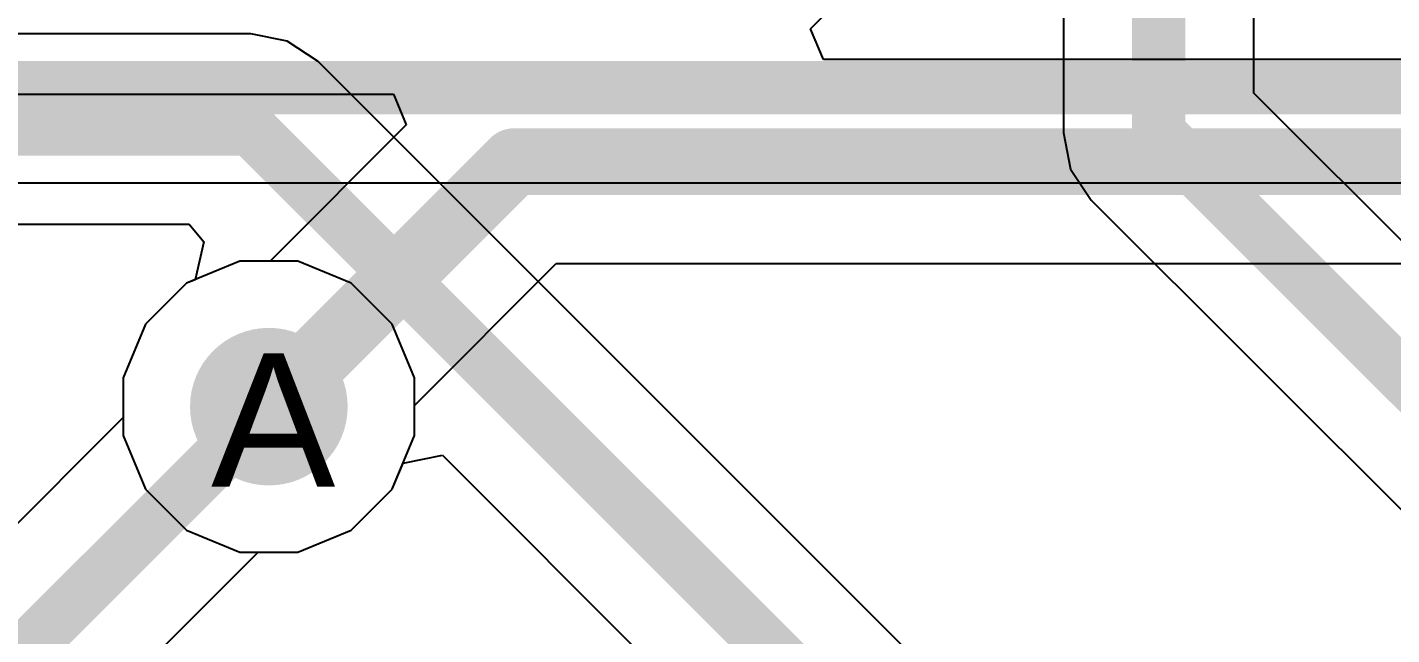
# Model space of a CAD drawing. Header units: inches. Extents: x 0 to 5271, y 0 to 5417.
# Drawn here: x 124.98 to 130.17, y 65.58 to 67.9 of the extents above; entities that cross this region are included whole.
import ezdxf

# ---------------------------------------------------------------- set-up
doc = ezdxf.new("R2010")
doc.units = ezdxf.units.IN
for name, color, linetype in [('Bottom Layer', 5, 'Continuous'), ('Drill Drawing', 1, 'Continuous'), ('L2_GND1', 16, 'Continuous'), ('L3_SIG1', 76, 'Continuous'), ('L4_PWR', 90, 'Continuous'), ('L5_GND2', 156, 'Continuous'), ('L6_SIG2', 130, 'Continuous'), ('L7_GND3', 216, 'Continuous'), ('Top Layer', 1, 'Continuous'), ('Via Holes', 16, 'Continuous')]:
    doc.layers.add(name, color=color, linetype=linetype)
doc.styles.add('Arial', font='', dxfattribs={"height": 0.2})
doc.styles.get('Arial').set_extended_font_data('Arial')

msp = doc.modelspace()

# ---------------------------------------------------------------- hatches: boundary and pattern name
at = {"layer": 'Bottom Layer'}
h = msp.add_hatch(color=5, dxfattribs=at)
edge = h.paths.add_edge_path()
edge.add_arc((125.89905732, 66.45123108), 0.2999994, 0, 360)
at = {"layer": 'L2_GND1'}
h = msp.add_hatch(color=16, dxfattribs=at)
edge = h.paths.add_edge_path()
edge.add_arc((125.89905732, 66.45123108), 0.2999994, 0, 360)
at = {"layer": 'L3_SIG1'}
h = msp.add_hatch(color=76, dxfattribs=at)
edge = h.paths.add_edge_path()
edge.add_arc((125.89905732, 66.45123108), 0.2999994, 0, 360)
at = {"layer": 'L4_PWR'}
h = msp.add_hatch(color=90, dxfattribs=at)
edge = h.paths.add_edge_path()
edge.add_arc((125.89905732, 66.45123108), 0.2999994, 0, 360)
at = {"layer": 'L5_GND2'}
h = msp.add_hatch(color=156, dxfattribs=at)
edge = h.paths.add_edge_path()
edge.add_arc((125.89905732, 66.45123108), 0.2999994, 0, 360)
at = {"layer": 'L6_SIG2'}
h = msp.add_hatch(color=130, dxfattribs=at)
edge = h.paths.add_edge_path()
edge.add_arc((125.89905732, 66.45123108), 0.2999994, 0, 360)
at = {"layer": 'L7_GND3'}
h = msp.add_hatch(color=216, dxfattribs=at)
edge = h.paths.add_edge_path()
edge.add_arc((125.89905732, 66.45123108), 0.2999994, 0, 360)
at = {"layer": 'Top Layer'}
h = msp.add_hatch(color=1, dxfattribs=at)
edge = h.paths.add_edge_path()
edge.add_arc((125.89905732, 66.45123108), 0.2999994, 0, 360)
at = {"layer": 'Via Holes'}
h = msp.add_hatch(color=7, dxfattribs=at)
edge = h.paths.add_edge_path()
edge.add_arc((125.89905732, 66.45123108), 0.1499997, 0, 360)

# ---------------------------------------------------------------- linework, layer by layer
at = {"layer": 'Bottom Layer'}
for p, q in [((108.78596988, 67.30303278), (130.89595106, 67.30303278)), ((125.78885942, 67.00523048), (125.58524286, 66.92088978)), ((126.00925522, 67.00523048), (125.78885942, 67.00523048)), ((126.21287178, 66.92088978), (126.00925522, 67.00523048)), ((125.58524286, 66.92088978), (125.42939862, 66.76504554)), ((126.36871602, 66.76504554), (126.21287178, 66.92088978)), ((125.42939862, 66.76504554), (125.34505792, 66.56142897999999)), ((126.45305672, 66.56142897999999), (126.36871602, 66.76504554)), ((125.34505792, 66.56142897999999), (125.34505792, 66.34103318)), ((126.45305672, 66.34103318), (126.45305672, 66.56142897999999)), ((125.34505792, 66.34103318), (125.42939862, 66.13741662)), ((126.36871602, 66.13741662), (126.45305672, 66.34103318)), ((125.42939862, 66.13741662), (125.58524286, 65.98157238)), ((126.21287178, 65.98157238), (126.36871602, 66.13741662)), ((125.58524286, 65.98157238), (125.78885942, 65.89723168)), ((126.00925522, 65.89723168), (126.21287178, 65.98157238)), ((125.78885942, 65.89723168), (126.00925522, 65.89723168))]:
    msp.add_line(p, q, dxfattribs=at)
msp.add_lwpolyline([(108.63578984, 67.6656, 0.2032, 0.2032, 0), (131.04613364, 67.6656, 0.2032, 0.2032, 0)], format="xyseb", dxfattribs=at)
at = {"layer": 'L2_GND1'}
for p, q in [((125.78885942, 67.00523048), (125.58524286, 66.92088978)), ((126.00925522, 67.00523048), (125.78885942, 67.00523048)), ((126.21287178, 66.92088978), (126.00925522, 67.00523048)), ((125.58524286, 66.92088978), (125.42939862, 66.76504554)), ((126.36871602, 66.76504554), (126.21287178, 66.92088978)), ((125.42939862, 66.76504554), (125.34505792, 66.56142897999999)), ((126.45305672, 66.56142897999999), (126.36871602, 66.76504554)), ((125.34505792, 66.56142897999999), (125.34505792, 66.34103318)), ((126.45305672, 66.34103318), (126.45305672, 66.56142897999999)), ((125.34505792, 66.34103318), (125.42939862, 66.13741662)), ((126.36871602, 66.13741662), (126.45305672, 66.34103318)), ((125.42939862, 66.13741662), (125.58524286, 65.98157238)), ((126.21287178, 65.98157238), (126.36871602, 66.13741662)), ((125.58524286, 65.98157238), (125.78885942, 65.89723168)), ((126.00925522, 65.89723168), (126.21287178, 65.98157238)), ((125.78885942, 65.89723168), (126.00925522, 65.89723168))]:
    msp.add_line(p, q, dxfattribs=at)
at = {"layer": 'L3_SIG1'}
for p, q in [((128.9224117, 68.14040474), (128.9224117, 67.49434558)), ((129.64754614, 67.64451546000001), (129.64754614, 68.14040474)), ((130.99823686, 66.2938222), (129.64754614, 67.64451546000001)), ((128.9224117, 67.49434558), (128.92240916, 67.49433288)), ((128.92240916, 67.49433288), (128.95001134, 67.35558538)), ((128.95001134, 67.35558538), (129.02860402, 67.23795798)), ((129.02860402, 67.23795798), (130.4854896, 65.78107494)), ((125.78885942, 67.00523048), (125.58524286, 66.92088978)), ((126.00925522, 67.00523048), (125.78885942, 67.00523048)), ((126.21287178, 66.92088978), (126.00925522, 67.00523048)), ((125.58524286, 66.92088978), (125.42939862, 66.76504554)), ((126.36871602, 66.76504554), (126.21287178, 66.92088978)), ((125.42939862, 66.76504554), (125.34505792, 66.56142897999999)), ((126.45305672, 66.56142897999999), (126.36871602, 66.76504554)), ((125.34505792, 66.56142897999999), (125.34505792, 66.34103318)), ((126.45305672, 66.34103318), (126.45305672, 66.56142897999999)), ((125.34505792, 66.34103318), (125.42939862, 66.13741662)), ((126.36871602, 66.13741662), (126.45305672, 66.34103318)), ((125.42939862, 66.13741662), (125.58524286, 65.98157238)), ((126.21287178, 65.98157238), (126.36871602, 66.13741662)), ((125.58524286, 65.98157238), (125.78885942, 65.89723168)), ((126.00925522, 65.89723168), (126.21287178, 65.98157238)), ((125.78885942, 65.89723168), (126.00925522, 65.89723168))]:
    msp.add_line(p, q, dxfattribs=at)
for points in [[(129.28497892, 67.49433288, 0.2032, 0.2032, 0), (129.28497892, 68.56131067999999, 0.2032, 0.2032, 0)], [(129.28497892, 67.49433288, 0.2032, 0.2032, 0), (131.039489, 65.7398228, 0.2032, 0.2032, 0)], [(125.89814292, 66.42674548, 0.2032, 0.2032, 0), (125.89905732, 66.42583108, 0.2032, 0.2032, 0)]]:
    msp.add_lwpolyline(points, format="xyseb", dxfattribs=at)
for points in [[(129.23417892, 67.49433288, 0.1016, 0.1016, 1), (129.33577892, 67.49433288, 0.1016, 0.1016, 1)], [(129.23417892, 67.49433288, 0.1016, 0.1016, 1), (129.33577892, 67.49433288, 0.1016, 0.1016, 1)], [(125.84734292, 66.42674548, 0.1016, 0.1016, 1), (125.94894292, 66.42674548, 0.1016, 0.1016, 1)], [(125.84825732, 66.42583108, 0.1016, 0.1016, 1), (125.94985732, 66.42583108, 0.1016, 0.1016, 1)]]:
    msp.add_lwpolyline(points, format="xyseb", close=True, dxfattribs=at)
at = {"layer": 'L4_PWR'}
for p, q in [((125.78885942, 67.00523048), (125.58524286, 66.92088978)), ((126.00925522, 67.00523048), (125.78885942, 67.00523048)), ((126.21287178, 66.92088978), (126.00925522, 67.00523048)), ((125.58524286, 66.92088978), (125.42939862, 66.76504554)), ((126.36871602, 66.76504554), (126.21287178, 66.92088978)), ((125.42939862, 66.76504554), (125.34505792, 66.56142897999999)), ((126.45305672, 66.56142897999999), (126.36871602, 66.76504554)), ((125.34505792, 66.56142897999999), (125.34505792, 66.34103318)), ((126.45305672, 66.34103318), (126.45305672, 66.56142897999999)), ((125.34505792, 66.34103318), (125.42939862, 66.13741662)), ((126.36871602, 66.13741662), (126.45305672, 66.34103318)), ((125.42939862, 66.13741662), (125.58524286, 65.98157238)), ((126.21287178, 65.98157238), (126.36871602, 66.13741662)), ((125.58524286, 65.98157238), (125.78885942, 65.89723168)), ((126.00925522, 65.89723168), (126.21287178, 65.98157238)), ((125.78885942, 65.89723168), (126.00925522, 65.89723168))]:
    msp.add_line(p, q, dxfattribs=at)
at = {"layer": 'L5_GND2'}
for p, q in [((125.78885942, 67.00523048), (125.58524286, 66.92088978)), ((126.00925522, 67.00523048), (125.78885942, 67.00523048)), ((126.21287178, 66.92088978), (126.00925522, 67.00523048)), ((125.58524286, 66.92088978), (125.42939862, 66.76504554)), ((126.36871602, 66.76504554), (126.21287178, 66.92088978)), ((125.42939862, 66.76504554), (125.34505792, 66.56142897999999)), ((126.45305672, 66.56142897999999), (126.36871602, 66.76504554)), ((125.34505792, 66.56142897999999), (125.34505792, 66.34103318)), ((126.45305672, 66.34103318), (126.45305672, 66.56142897999999)), ((125.34505792, 66.34103318), (125.42939862, 66.13741662)), ((126.36871602, 66.13741662), (126.45305672, 66.34103318)), ((125.42939862, 66.13741662), (125.58524286, 65.98157238)), ((126.21287178, 65.98157238), (126.36871602, 66.13741662)), ((125.58524286, 65.98157238), (125.78885942, 65.89723168)), ((126.00925522, 65.89723168), (126.21287178, 65.98157238)), ((125.78885942, 65.89723168), (126.00925522, 65.89723168))]:
    msp.add_line(p, q, dxfattribs=at)
at = {"layer": 'L6_SIG2'}
for p, q in [((127.96049592, 67.8899328), (128.61364676, 68.54308363999999)), ((128.00909882, 67.77260004), (127.96049592, 67.8899328)), ((130.77239276, 67.77260004), (128.00909882, 67.77260004)), ((117.5391477, 67.64096961999999), (126.37348614, 67.64096961999999)), ((126.37348614, 67.64096961999999), (126.42208904, 67.52363686)), ((126.42208904, 67.52363686), (125.9036852, 67.00523048)), ((125.78885942, 67.00523048), (125.58524286, 66.92088978)), ((125.9036852, 67.00523048), (125.78885942, 67.00523048)), ((126.45305672, 66.45585896), (126.99287022, 66.99566992)), ((126.99287022, 66.99566992), (130.93329922, 66.99566992)), ((125.58524286, 66.92088978), (125.42939862, 66.76504554)), ((125.42939862, 66.76504554), (125.34505792, 66.56142897999999)), ((125.34505792, 66.56142897999999), (125.34505792, 66.34103318)), ((126.45305672, 66.34103318), (126.45305672, 66.45585896)), ((125.34505792, 66.34103318), (125.42939862, 66.13741662)), ((126.36871602, 66.13741662), (126.45305672, 66.34103318)), ((125.42939862, 66.13741662), (125.58524286, 65.98157238)), ((126.21287178, 65.98157238), (126.36871602, 66.13741662)), ((125.58524286, 65.98157238), (125.78885942, 65.89723168)), ((126.00925522, 65.89723168), (126.21287178, 65.98157238)), ((125.78885942, 65.89723168), (126.00925522, 65.89723168))]:
    msp.add_line(p, q, dxfattribs=at)
for points in [[(125.89905732, 66.45123108, 0.254, 0.254, 0), (126.83196122, 67.38413498, 0.254, 0.254, 0)], [(126.83196122, 67.38413498, 0.254, 0.254, 0), (130.93329922, 67.38413498, 0.254, 0.254, 0)]]:
    msp.add_lwpolyline(points, format="xyseb", dxfattribs=at)
for points in [[(126.76846122, 67.38413498, 0.127, 0.127, 1), (126.89546122, 67.38413498, 0.127, 0.127, 1)], [(126.76846122, 67.38413498, 0.127, 0.127, 1), (126.89546122, 67.38413498, 0.127, 0.127, 1)], [(125.83555732, 66.45123108, 0.127, 0.127, 1), (125.96255732, 66.45123108, 0.127, 0.127, 1)]]:
    msp.add_lwpolyline(points, format="xyseb", close=True, dxfattribs=at)
at = {"layer": 'L7_GND3'}
for p, q in [((125.8299871, 67.87096661999999), (105.4560121, 67.87096661999999)), ((125.8299998, 67.87096915999999), (125.8299871, 67.87096661999999)), ((125.9687473, 67.84336698), (125.8299998, 67.87096915999999)), ((126.0863747, 67.7647743), (125.9687473, 67.84336698)), ((131.67029038, 62.18085607999999), (126.0863747, 67.7647743)), ((105.60617944, 67.14583218), (125.59567972, 67.14583218)), ((125.59567972, 67.14583218), (125.65192548, 67.0792029)), ((125.65192548, 67.0792029), (125.61817142, 66.93452958)), ((125.61817142, 66.93452958), (125.58524286, 66.92088978)), ((125.58524286, 66.92088978), (125.42939862, 66.76504554)), ((125.42939862, 66.76504554), (125.34505792, 66.56142897999999)), ((125.34505792, 66.56142897999999), (125.34505792, 66.40997893999999)), ((125.34505792, 66.40997893999999), (120.35226374, 61.4171873)), ((126.40969384, 66.23634708), (126.55950304, 66.26614636)), ((126.55950304, 66.26614636), (131.15754312, 61.66810882)), ((126.36871602, 66.13741662), (126.40969384, 66.23634708)), ((126.21287178, 65.98157238), (126.36871602, 66.13741662)), ((126.00925522, 65.89723168), (126.21287178, 65.98157238)), ((122.06576552, 62.10518947999999), (125.85780518, 65.89723168)), ((125.85780518, 65.89723168), (126.00925522, 65.89723168))]:
    msp.add_line(p, q, dxfattribs=at)
for points in [[(105.4559994, 67.5083994, 0.2032, 0.2032, 0), (125.8299998, 67.5083994, 0.2032, 0.2032, 0)], [(125.8299998, 67.5083994, 0.2032, 0.2032, 0), (131.71154252, 61.62685667999999, 0.2032, 0.2032, 0)], [(120.50244632, 61.05462007999999, 0.2032, 0.2032, 0), (125.89905732, 66.45123108, 0.2032, 0.2032, 0)]]:
    msp.add_lwpolyline(points, format="xyseb", dxfattribs=at)
for points in [[(125.7791998, 67.5083994, 0.1016, 0.1016, 1), (125.8807998, 67.5083994, 0.1016, 0.1016, 1)], [(125.7791998, 67.5083994, 0.1016, 0.1016, 1), (125.8807998, 67.5083994, 0.1016, 0.1016, 1)], [(125.84825732, 66.45123108, 0.1016, 0.1016, 1), (125.94985732, 66.45123108, 0.1016, 0.1016, 1)]]:
    msp.add_lwpolyline(points, format="xyseb", close=True, dxfattribs=at)
at = {"layer": 'Top Layer'}
for p, q in [((125.78885942, 67.00523048), (125.58524286, 66.92088978)), ((126.00925522, 67.00523048), (125.78885942, 67.00523048)), ((126.21287178, 66.92088978), (126.00925522, 67.00523048)), ((125.58524286, 66.92088978), (125.42939862, 66.76504554)), ((126.36871602, 66.76504554), (126.21287178, 66.92088978)), ((125.42939862, 66.76504554), (125.34505792, 66.56142897999999)), ((126.45305672, 66.56142897999999), (126.36871602, 66.76504554)), ((125.34505792, 66.56142897999999), (125.34505792, 66.34103318)), ((126.45305672, 66.34103318), (126.45305672, 66.56142897999999)), ((125.34505792, 66.34103318), (125.42939862, 66.13741662)), ((126.36871602, 66.13741662), (126.45305672, 66.34103318)), ((125.42939862, 66.13741662), (125.58524286, 65.98157238)), ((126.21287178, 65.98157238), (126.36871602, 66.13741662)), ((125.58524286, 65.98157238), (125.78885942, 65.89723168)), ((126.00925522, 65.89723168), (126.21287178, 65.98157238)), ((125.78885942, 65.89723168), (126.00925522, 65.89723168))]:
    msp.add_line(p, q, dxfattribs=at)

# ---------------------------------------------------------------- texts
at = {"layer": 'Drill Drawing', "style": 'Arial'}
msp.add_text('A', height=0.508, dxfattribs=at).set_placement((125.67897902, 66.1465149))

doc.saveas('drawing.dxf')
